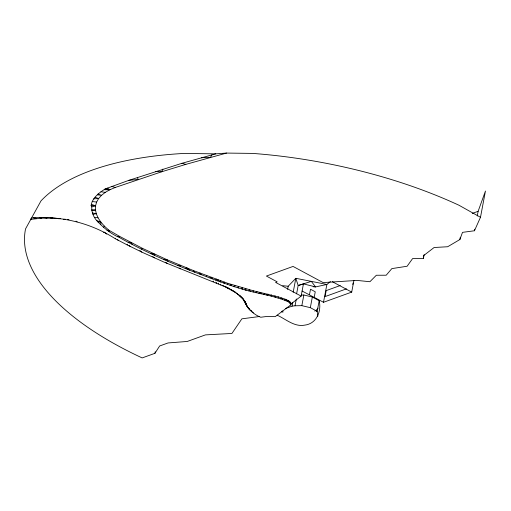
<?xml version="1.0" encoding="UTF-8"?>
<svg xmlns="http://www.w3.org/2000/svg" width="511" height="511" viewBox="0 0 511 511"><rect width="100%" height="100%" fill="white"/><g stroke="black" fill="none" stroke-linecap="round" stroke-linejoin="round"><path stroke-width="0.77" d="M247.548 307.149L245.555 302.538L243.07 298.986C246.602 306.964 252.293 314.086 260.744 317.248L266.455 316.501L275.237 316.641L290.797 304.901L290.778 304.243L288.485 301.835L282.462 299.395L271.609 296.163L253.201 292.017L253.232 290.753L227.791 283.337L193.33 270.53L167.333 259.869L142.703 248.467L119.638 236.389L108.741 230.129L104.321 226.073L100.744 221.946L98.055 217.814L96.279 213.713L95.442 209.689L95.557 205.792L96.611 202.069L98.604 198.562L101.504 195.311L105.285 192.353L109.897 189.728L115.288 187.454L161.751 171.747L185.838 164.376L226.507 153.076L252.709 153.409A280.041 120.998 10.7 0 1 458.999 205.256L480.487 217.296L474.451 230.761L462.506 232.358L459.874 239.544L447.655 246.743L434.12 247.509L423.351 255.813L423.402 258.502L412.588 258.598L407.126 266.237L391.835 268.614L386.207 275.218L376.326 275.257L369.919 281.714L356.997 280.418L323.124 282.589L293.059 266.429L266.397 276.061L277.154 281.836L275.608 282.398L301.132 296.112L303.445 283.892L315.555 286.92L326.874 284.461L330.438 281.606M253.201 292.017C233.042 287.22 213.841 279.357 194.48 272.127C168.802 262.207 143.527 251.105 119.523 237.577C111.174 233.987 104.359 228.43 98.106 222.087C94.094 218.267 91.297 212.525 91.788 206.891L91.099 205.537C92.216 197.802 99.115 192.896 105.125 188.961L128.913 180.326L181.935 163.296L215.751 153.849L226.507 153.076M284.94 300.27L284.991 299.133L278.406 296.891L253.232 290.753M119.523 237.577L119.638 236.389L117.402 236.408M289.443 302.48L289.59 301.324L284.991 299.133M290.778 304.243L290.944 303.132L289.59 301.324M234.709 286.805L234.9 285.655L233.699 286.46M220.656 281.989L220.848 280.878L219.992 281.753M215.751 153.849L183.8 153.447A280.041 120.998 10.7 0 0 40.995 200.887L25.55 228.871A280.041 120.998 10.7 0 0 142.16 357.924L154.935 353.312L155.223 351.766M287.61 289.354L288.191 286.249L295.818 278.303L326.874 284.461L323.508 302.282L302.097 291.021M290.797 304.901L290.944 303.132L290.472 303.853M293.173 292.318L295.818 278.303L298.169 285.502L296.597 293.819M285.719 308.427L292.081 306.134L292.797 302.333M292.081 306.134L295.032 305.795L296.329 298.954M295.032 305.795L301.841 305.648L303.853 295.007L312.342 297.032L319.183 300.704C321.649 311.256 316.641 323.648 304.901 325.105C294.445 327.244 286.007 319.19 277.173 315.178M309.462 294.738L310.503 289.232L315.255 291.787L314.214 297.293M317.816 316.309L317.171 311.346L310.33 307.667L312.342 297.032M316.443 311.506L316.731 309.985L318.059 308.133M317.171 311.346L319.183 300.704M352.788 284.493L353.075 282.992M323.508 302.282L351.709 292.1L353.912 280.43M423.402 258.502L424.13 254.638M459.874 239.544L460.315 237.206M474.451 230.761L474.745 229.203M477.242 215.974L478.124 211.305L485.45 191.044L480.487 217.296M217.967 280.954L218.191 279.836L217.296 280.718M245.095 289.871L245.331 288.702L245.695 290.037M238.701 294.636L242.949 298.839L235.763 292.624L224.719 286.607L164.063 262.117L141.847 252.127L127.182 244.903L127.335 244.245M278.125 297.951L278.406 296.891M230.978 285.592L231.323 284.518L229.969 285.247M267.649 295.205L268.051 294.081L266.557 294.981M290.12 303.164L290.478 302.225M215.795 280.124L216.217 279.063M154.405 255.34L154.833 254.254L150.579 253.52M199.526 274.011L199.954 272.995L201.11 274.624M162.888 169.122L161.751 171.747L155.631 171.536M206.323 276.566L206.789 275.55M286.301 300.73L286.773 299.74M227.274 284.352L227.791 283.337M103.612 227.382L104.321 226.073M222.585 285.79L222.866 285.298M211.912 154.871L210.481 157.337L201.417 157.733M248.883 290.887L249.515 289.814L250.364 291.302M263.861 294.387L264.519 293.308M154.935 353.312L159.636 345.985L168.068 342.945L187.211 341.469L205.422 334.89L231.924 333.453L241.875 318.832L259.435 316.533M241.448 288.824L242.144 287.814L242.668 289.194M31.765 217.961C61.243 215.795 90.255 222.732 115.288 238.72L115.652 238.241M274.241 296.878L275.007 295.882L275.538 297.178M213.093 281.644L213.572 281.069M256.049 292.694L256.976 291.647M287.489 301.298L288.332 300.481L288.485 301.835M237.455 287.642L238.503 286.754L238.675 288.019M223.281 282.941L224.297 282.129L224.616 283.426M290.963 303.994L301.132 296.112M280.66 298.782L281.733 297.977L282.462 299.395M270.319 295.863L271.552 294.943L271.609 296.163M63.543 219.27L65.37 219.225M314.782 311.11L316.731 309.985M52.703 218.063L41.659 218.21L30.692 219.353M103.644 232.441L104.308 232.115M141.336 249.106L142.703 248.467M258.917 293.346L260.738 292.496L260.987 293.774M185.282 268.479L186.751 267.911L189.466 270.134M209.932 277.888L211.528 277.288L212.225 278.776M472.247 213.432L478.124 211.305M340.217 285.547L326.197 290.612L325.066 296.591L346.464 288.862M303.445 283.892L298.169 285.502L311.346 281.382L315.555 286.92L313.186 286.728M91.788 206.891L95.557 205.792L91.386 204.355M106.978 230.474L108.741 230.129L109.099 231.643M93.034 214.275L96.279 213.713L92.344 212.921M128.913 180.326L138.226 179.438L137.37 177.509M93.705 198.862L98.604 198.562L95.123 197.272M177.668 265.439L180.172 265.298L180.268 266.487M98.106 222.087L100.744 221.946L100.884 224.246M91.705 209.861L95.442 209.689M301.586 295.058L303.853 295.007M104.416 189.76L109.897 189.728L107.393 188.137M91.852 210.551L95.634 210.596M91.099 205.537L95.557 205.792M163.922 259.614L167.333 259.869L167.889 261.306M60.343 218.682L50.334 217.852M128.152 242.233L130.963 242.508L132.394 244.565M282.717 285.7L288.191 286.249M94.388 217.399L98.055 217.814M97.333 194.8L101.504 195.311L98.042 194.001M92.191 201.526L96.611 202.069M67.535 219.519L68.979 219.711M281.516 311.742L282.966 311.94L282.219 310.95M100.916 191.753L105.285 192.353M57.008 218.306L59.174 218.849M43.748 217.577L47.012 218.063L46.124 217.782M105.125 188.961L109.897 189.728M30.922 219.04L31.593 219.193L31.024 218.912M301.841 305.648L310.33 307.667M39.673 217.686L41.659 218.21M33.375 217.763L36.505 218.587L35.744 217.973M111.494 186.413L115.288 187.454M181.935 163.296L185.838 164.376M96.432 220.548L100.744 221.946M281.695 311.32L282.966 311.94M226.731 287.239L225.089 286.396L226.418 287.444M115.288 238.72L127.182 244.903M228.078 288.3L227.274 287.521L229.42 288.651M332.342 281.695L351.709 292.1M230.116 289.034L233.035 290.97M76.03 221.148L77.155 221.831M236.702 293.518L233.355 290.874L234.44 291.781M179.099 268.058L180.396 268.888M165.481 262.245L167.295 263.504M223.486 285.732L224.719 286.607M152.776 256.643L154.456 257.87M227.274 287.521L228.941 288.76M129.104 245.567L130.286 246.455M117.23 239.499L118.284 240.336M139.842 250.511L141.847 252.127M104.889 232.601L106.646 234.057M235.092 291.973L235.763 292.624M246.832 305.987L250.531 310.669M237.13 293.525L237.947 294.374M231.515 289.801L232.173 290.504M241.103 297.032L239.633 295.415L240.164 296.137M240.911 296.597L242.073 297.932M242.054 297.785L243.721 299.753M252.587 311.959L253.315 312.924M245.555 302.538L244.699 301.388L245.74 303.093M248.998 308.983L247.605 307.105L248.135 307.999M251.866 311.806L250.85 310.407L251.463 311.499M243.07 298.986L244.315 300.704M248.538 308.216L249.707 309.832M243.958 300.187L244.986 301.624M193.33 270.53L194.48 272.127M186.751 267.911L187.882 269.527M215.949 282.098L216.645 283.094M246.558 304.907L245.772 303.777L246.736 305.463M245.306 302.589L246.2 304M246.225 304.875L247.081 306.3M220.599 284.212L220.861 284.966M245.817 288.836L246.066 290.139M218.293 283.145L218.427 283.892"/></g></svg>
